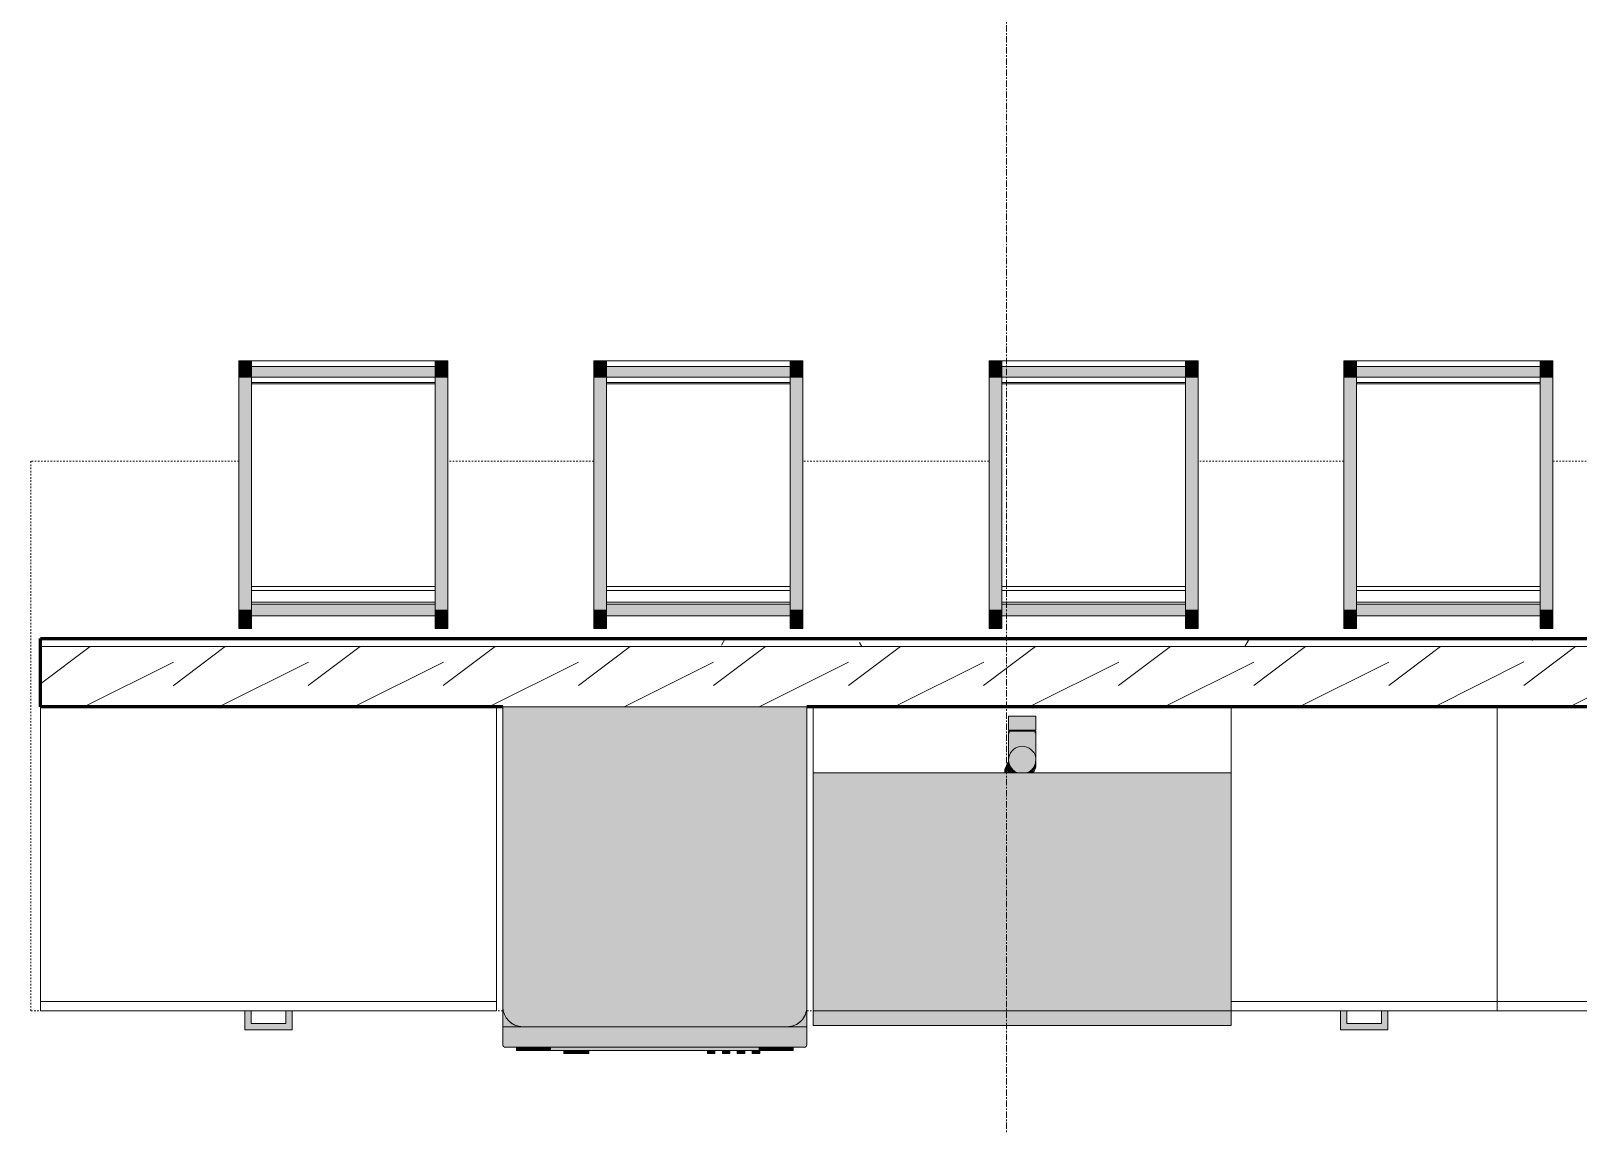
# Model space of a CAD drawing. Header units: inches. Extents: x -4169 to -1846, y 9706 to 12377.
# Drawn here: x -2250.3 to -2128.2, y 10653.8 to 10740.1 of the extents above; entities that cross this region are included whole.
import ezdxf

# ---------------------------------------------------------------- set-up
doc = ezdxf.new("R2010")
doc.units = ezdxf.units.IN
doc.header["$MEASUREMENT"] = 0
doc.linetypes.add('Dash', pattern=[0.25, 0.125, -0.125])
doc.linetypes.add('Grid Line 1_2_', pattern=[0.875, 0.5, -0.125, 0.125, -0.125])
for name, color, linetype, lineweight in [('0-1', 7, 'Continuous', 5), ('0-2', 50, 'Continuous', 18), ('A-GENM-1', 11, 'Continuous', 9), ('A-GENM-2', 250, 'Continuous', 9), ('A-WALL-4', 10, 'Continuous', 60), ('A-WALL-5', 50, 'Continuous', 18), ('A-WALL-PATT-1', 250, 'Continuous', 9), ('A-WALL-PATT-2', 253, 'Continuous', 9), ('I-FURN-1', 250, 'Continuous', 9), ('I-FURN-2', 9, 'Continuous', 9), ('P-SANR-FIXT-2', 250, 'Continuous', 9), ('P-SANR-FIXT-3', 55, 'Continuous', 9), ('Q-CASE-3', 250, 'Continuous', 9), ('Q-CASE-5', 254, 'Continuous', 9), ('Q-CASE-HDLN-1', 250, 'Dash', 9), ('Q-SPCQ-1', 250, 'Continuous', 9), ('Q-SPCQ-2', 55, 'Continuous', 9), ('S-GRID-1', 1, 'Grid Line 1_2_', 9)]:
    doc.layers.add(name, color=color, linetype=linetype, lineweight=lineweight)

# ---------------------------------------------------------------- blocks, each defined once
blk = doc.blocks.new('Dishwasher_15404 - 34_ counter-V38-ENLARGED RCP - 2ND FLOOR PLAN')
at = {"layer": 'Q-SPCQ-2'}
for points in [[(25.25, 22.43), (25.17, 22.9), (24.98, 23.29), (24.74, 23.58), (24.46, 23.79), (24.08, 23.95), (23.68, 24), (0, 24), (0, 0), (23.68, 0), (24.08, 0.05), (24.46, 0.21), (24.83, 0.52), (25.04, 0.79), (25.2, 1.17), (25.25, 1.57), (25.25, 19.08)], [(25, 23.26), (24.96, 23.33), (24.98, 23.29)], [(26.87, 23.8), (26.82, 23.94), (26.68, 24), (25.25, 24), (25.25, 0), (26.73, 0.01), (26.82, 0.06), (26.87, 0.2), (26.87, 16.6)], [(27.12, 22.68), (27.12, 22.91), (26.87, 22.91), (26.87, 21.39), (27.12, 21.39)], [(27.12, 21.01), (27.12, 21.39), (26.87, 21.39), (26.87, 20.19), (27.12, 20.19), (27.12, 20.76)], [(27.12, 16.22), (27.12, 20.19), (26.87, 20.19), (26.87, 3.81), (27.12, 3.81), (27.12, 15.12)], [(27.37, 20.19), (27.37, 20.28), (27.12, 20.28), (27.12, 19.69), (27.37, 19.69)], [(27.37, 18.51), (27.37, 19.1), (27.12, 19.1), (27.12, 18.51)], [(27.37, 17.33), (27.37, 17.92), (27.12, 17.92), (27.12, 17.33)], [(27.37, 16.74), (27.12, 16.74), (27.12, 16.15), (27.37, 16.15)], [(27.37, 6.76), (27.37, 6.79), (27.12, 6.79), (27.12, 5.81), (27.37, 5.81), (27.37, 6.68)], [(27.37, 5.81), (27.12, 5.81), (27.12, 4.82), (27.37, 4.82), (27.37, 5.55)], [(27.12, 3.81), (26.87, 3.81), (26.87, 2.61), (27.12, 2.61), (27.12, 3.52)], [(27.12, 2.61), (26.87, 2.61), (26.87, 1.09), (27.12, 1.09)]]:
    blk.add_hatch(color=256, dxfattribs=at).paths.add_polyline_path(points, flags=0)
h = blk.add_hatch(color=256, dxfattribs=at)
h.paths.add_polyline_path([(25.25, 1.57), (25.2, 1.17), (24.96, 0.67), (24.74, 0.42), (24.46, 0.21), (24.08, 0.05), (23.68, 0), (25.25, 0), (25.25, 1.36)], flags=0)
h.paths.add_polyline_path([(25.25, 23.58), (25.25, 24), (23.68, 24), (24.08, 23.95), (24.46, 23.79), (24.83, 23.48), (25.04, 23.21), (25.22, 22.75), (25.25, 22.69), (25.25, 23.57)], flags=0)
at = {"layer": 'Q-SPCQ-1'}
for p, q in [((0, 24), (23.68, 24)), ((0, 0), (0, 24)), ((23.68, 24), (25.25, 24)), ((25.25, 24), (26.68, 24)), ((25.25, 24), (25.25, 22.43)), ((26.87, 23.8), (26.87, 0.2)), ((25.25, 22.43), (25.25, 1.57)), ((26.87, 22.91), (27.12, 22.91)), ((27.12, 21.39), (27.12, 22.91)), ((27.12, 20.19), (27.12, 21.39)), ((27.12, 20.28), (27.37, 20.28)), ((27.12, 3.81), (27.12, 20.19)), ((27.12, 19.69), (27.37, 19.69)), ((27.37, 19.69), (27.37, 20.28)), ((27.12, 19.1), (27.37, 19.1)), ((27.12, 18.51), (27.37, 18.51)), ((27.37, 18.51), (27.37, 19.1)), ((27.12, 17.92), (27.37, 17.92)), ((27.12, 17.33), (27.37, 17.33)), ((27.37, 17.33), (27.37, 17.92)), ((27.12, 16.74), (27.37, 16.74)), ((27.12, 16.15), (27.37, 16.15)), ((27.37, 16.15), (27.37, 16.74)), ((27.12, 6.79), (27.37, 6.79)), ((27.37, 5.81), (27.37, 6.79)), ((27.37, 4.82), (27.37, 5.81)), ((27.37, 4.82), (27.12, 4.82)), ((27.12, 2.61), (27.12, 3.81)), ((27.12, 1.09), (27.12, 2.61)), ((25.25, 1.57), (25.25, 0)), ((23.68, 0), (0, 0)), ((26.87, 1.09), (27.12, 1.09)), ((25.25, 0), (23.68, 0)), ((26.68, 0), (25.25, 0))]:
    blk.add_line(p, q, dxfattribs=at)
for centre, radius, start, end in [((23.68, 22.43), 1.57, 360, 90), ((23.68, 22.43), 1.57, 46.4455, 46.9607), ((23.68, 22.43), 1.57, 32.077, 42.3359), ((26.68, 23.8), 0.197, 360, 90), ((23.68, 22.43), 1.57, 17.8182, 27.5266), ((23.68, 22.43), 1.57, 360, 13.6425), ((23.68, 1.57), 1.57, 270, 360), ((23.68, 1.57), 1.57, 346.3575, 360), ((23.68, 1.57), 1.57, 317.6641, 327.923), ((23.68, 1.57), 1.57, 332.4734, 342.1818), ((26.68, 0.2), 0.197, 270, 360), ((26.68, 0.2), 0.197, 285, 345)]:
    blk.add_arc(centre, radius, start, end, dxfattribs=at)
blk = doc.blocks.new('OD_CW_Countertop - OD_CW_Countertop-2488713-ENLARGED RCP - 2ND FLOOR PLAN')
at = {"layer": 'Q-CASE-HDLN-1'}
for p, q in [((0.74, 24), (0.74, -19.38)), ((17.16, 24), (0.74, 24)), ((45.16, 24), (33.66, 24)), ((76.38, 24), (61.66, 24)), ((104.38, 24), (92.88, 24)), ((138.27, 24), (120.88, 24)), ((138.27, -19.38), (138.27, 24)), ((0.74, -19.38), (17.61, -19.38)), ((18.11, -19.38), (20.86, -19.38)), ((21.36, -19.38), (37.99, -19.38)), ((61.99, -19.38), (62.49, -19.38)), ((95.49, -19.38), (104.11, -19.38)), ((104.61, -19.38), (107.36, -19.38)), ((107.86, -19.38), (125.11, -19.38)), ((125.61, -19.38), (128.36, -19.38)), ((128.86, -19.38), (138.27, -19.38))]:
    blk.add_line(p, q, dxfattribs=at)
blk = doc.blocks.new('Bar_Stool_6722_1_ - Bar_Stool_6722_1_-1229311-ENLARGED RCP - 2ND FLOOR PLAN')
at = {"layer": 'I-FURN-2'}
for points in [[(1, 20.14), (1, 21.13), (0, 21.13), (0, 20.14)], [(16.5, 21.13), (15.5, 21.13), (15.5, 20.14), (16.5, 20.14)], [(1, 20.14), (0, 20.14), (0, 19.69), (1, 19.69), (1, 19.89)], [(1, 19.69), (0, 19.69), (0, 1.3), (1, 1.3), (1, 17.83)], [(16.5, 19.69), (16.5, 20.14), (15.5, 20.14), (15.5, 19.69), (16, 19.69)], [(16.5, 19.69), (15.5, 19.69), (15.5, 1.3), (16.5, 1.3), (16.5, 17.83)], [(1, 1.3), (0, 1.3), (0, 0.75), (1, 0.75), (1, 0.94)], [(16.5, 0.75), (16.5, 1.3), (15.5, 1.3), (15.5, 0.75), (16.5, 0.75)], [(1, 0.46), (1, 0.75), (0, 0.75), (0, 0), (1, 0)], [(16.5, 0.46), (16.5, 0.75), (15.5, 0.75), (15.5, 0), (16.5, 0)]]:
    blk.add_hatch(color=256, dxfattribs=at).paths.add_polyline_path(points, flags=0)
h = blk.add_hatch(color=256, dxfattribs=at)
h.paths.add_polyline_path([(8.95, 20.14), (1, 20.14), (1, 19.22), (8.95, 19.22)], flags=0)
h.paths.add_polyline_path([(15.5, 20.14), (8.95, 20.14), (8.95, 19.22), (15.5, 19.22), (15.5, 19.69)], flags=0)
h = blk.add_hatch(color=256, dxfattribs=at)
h.paths.add_polyline_path([(8.95, 1.3), (1, 1.3), (1, 0.46), (8.95, 0.46), (8.95, 0.75)], flags=0)
h.paths.add_polyline_path([(15.5, 0.75), (15.5, 1.3), (8.95, 1.3), (8.95, 0.46), (15.5, 0.46)], flags=0)
at = {"layer": 'I-FURN-1'}
for p, q in [((1, 21.13), (0, 21.13)), ((0, 21.13), (0, 20.14)), ((1, 20.14), (1, 21.13)), ((16.5, 21.13), (15.5, 21.13)), ((15.5, 21.13), (15.5, 20.14)), ((16.5, 20.14), (16.5, 21.13)), ((0, 20.14), (0, 19.69)), ((0, 20.14), (1, 20.14)), ((0, 19.69), (0, 1.3)), ((0, 19.69), (1, 19.69)), ((15.5, 20.14), (1, 20.14)), ((1, 19.69), (1, 20.14)), ((1, 1.3), (1, 19.69)), ((15.5, 20.14), (15.5, 19.69)), ((15.5, 20.14), (16.5, 20.14)), ((15.5, 19.69), (15.5, 1.3)), ((15.5, 19.69), (16.5, 19.69)), ((16.5, 19.69), (16.5, 20.14)), ((16.5, 1.3), (16.5, 19.69)), ((1, 19.22), (15.5, 19.22)), ((1, 19.07), (15.5, 19.07)), ((1, 18.13), (15.5, 18.13)), ((1, 17.83), (15.5, 17.83)), ((0, 1.3), (1, 1.3)), ((0, 1.3), (0, 0.75)), ((1, 1.83), (15.5, 1.83)), ((1, 1.73), (15.5, 1.73)), ((15.5, 1.3), (1, 1.3)), ((1, 0.75), (1, 1.3)), ((15.5, 1.3), (16.5, 1.3)), ((15.5, 1.3), (15.5, 0.75)), ((16.5, 0.75), (16.5, 1.3)), ((0, 0.75), (0, 0)), ((0, 0.75), (1, 0.75)), ((1, 0), (1, 0.75)), ((1, 0.46), (15.5, 0.46)), ((15.5, 0.75), (15.5, 0)), ((15.5, 0.75), (16.5, 0.75)), ((16.5, 0), (15.5, 0)), ((16.5, 0), (16.5, 0.75)), ((1, 0), (0, 0)), ((1, 0), (15.5, 0))]:
    blk.add_line(p, q, dxfattribs=at)
blk = doc.blocks.new('Bar_Stool_6722_1_ - Bar_Stool_6722_1_-1372833-ENLARGED RCP - 2ND FLOOR PLAN')
at = {"layer": 'I-FURN-2'}
for points in [[(0, -0.46), (0, -0.75), (1, -0.75), (1, 0), (0, 0)], [(15.5, 0), (15.5, -0.75), (16.5, -0.75), (16.5, 0), (16, 0)], [(0, -1.3), (1, -1.3), (1, -0.75), (0, -0.75), (0, -0.94)], [(1, -0.75), (1, -1.3), (15.5, -1.3), (15.5, -0.46), (1, -0.46), (1, -0.75)], [(15.5, -1.3), (16.5, -1.3), (16.5, -0.75), (15.5, -0.75), (15.5, -0.94)], [(0, -1.83), (0, -19.69), (1, -19.69), (1, -1.3), (0, -1.3)], [(15.5, -17.83), (15.5, -19.69), (16.5, -19.69), (16.5, -1.3), (15.5, -1.3), (15.5, -1.83)], [(1, -20.14), (15.5, -20.13), (15.5, -19.22), (1, -19.22), (1, -19.69)], [(0, -19.89), (0, -20.14), (1, -20.14), (1, -19.69), (0, -19.69)], [(0, -21.13), (1, -21.13), (1, -20.14), (0, -20.14)], [(15.5, -19.92), (15.5, -20.14), (16.5, -20.14), (16.5, -19.69), (15.5, -19.7), (15.5, -19.89)], [(15.5, -21.13), (16.5, -21.13), (16.5, -20.14), (15.5, -20.14)]]:
    blk.add_hatch(color=256, dxfattribs=at).paths.add_polyline_path(points, flags=0)
at = {"layer": 'I-FURN-1'}
for p, q in [((0, 0), (0, -0.75)), ((0, 0), (1, 0)), ((1, -0.75), (1, 0)), ((0, -0.75), (0, -1.3)), ((1, -0.75), (0, -0.75)), ((15.5, 0), (1, 0)), ((15.5, -0.46), (1, -0.46)), ((1, -1.3), (1, -0.75)), ((15.5, 0), (15.5, -0.75)), ((15.5, 0), (16.5, 0)), ((15.5, -0.75), (15.5, -1.3)), ((16.5, -0.75), (15.5, -0.75)), ((16.5, -0.75), (16.5, 0)), ((16.5, -1.3), (16.5, -0.75)), ((0, -1.3), (0, -19.69)), ((1, -1.3), (0, -1.3)), ((1, -1.3), (15.5, -1.3)), ((1, -19.69), (1, -1.3)), ((15.5, -1.73), (1, -1.73)), ((15.5, -1.83), (1, -1.83)), ((15.5, -1.3), (15.5, -19.69)), ((16.5, -1.3), (15.5, -1.3)), ((16.5, -19.69), (16.5, -1.3)), ((15.5, -17.83), (1, -17.83)), ((15.5, -18.13), (1, -18.13)), ((15.5, -19.07), (1, -19.07)), ((15.5, -19.22), (1, -19.22)), ((1, -19.69), (0, -19.69)), ((0, -19.69), (0, -20.14)), ((0, -20.14), (0, -21.13)), ((1, -20.14), (0, -20.14)), ((1, -20.14), (1, -19.69)), ((1, -20.14), (15.5, -20.14)), ((1, -21.13), (1, -20.14)), ((15.5, -19.69), (15.5, -20.14)), ((16.5, -19.69), (15.5, -19.69)), ((15.5, -20.14), (15.5, -21.13)), ((16.5, -20.14), (15.5, -20.14)), ((16.5, -20.14), (16.5, -19.69)), ((16.5, -21.13), (16.5, -20.14)), ((0, -21.13), (1, -21.13)), ((15.5, -21.13), (16.5, -21.13))]:
    blk.add_line(p, q, dxfattribs=at)
blk = doc.blocks.new('Vanity Cabinet-Double Door - 33_-2318066-ENLARGED RCP - 2ND FLOOR PLAN')
at = {"layer": 'Q-CASE-3'}
for p, q in [((-15.76, 24), (-15.76, 0)), ((17.24, 24), (-15.76, 24)), ((17.24, 0), (17.24, 24)), ((-15.76, 0), (17.24, 0))]:
    blk.add_line(p, q, dxfattribs=at)
blk = doc.blocks.new('Base Cabinet 3 Drawer 230 - Base Cabinet 3 Drawer 230 21_-2578998-ENLARGED RCP - 2ND FLOOR PLAN')
at = {"layer": 'Q-CASE-5'}
blk.add_hatch(color=256, dxfattribs=at).paths.add_polyline_path([(2.61, 25), (2.61, 25.5), (-1.14, 25.5), (-1.14, 24), (-0.64, 24), (-0.64, 25), (2.11, 25), (2.11, 24), (2.61, 24)], flags=0)
at = {"layer": 'Q-CASE-3'}
for p, q in [((-1.14, 24), (-1.14, 25.5)), ((-1.14, 25.5), (2.61, 25.5)), ((2.11, 25), (-0.64, 25)), ((-0.64, 24), (-0.64, 25)), ((2.11, 24), (2.11, 25)), ((2.61, 25.5), (2.61, 24)), ((-9.76, 24), (11.24, 24)), ((-9.76, 23.25), (-9.76, 24)), ((11.24, 23.25), (-9.76, 23.25)), ((-9.76, 23.25), (-9.76, 0)), ((-1.14, 24), (-0.64, 24)), ((2.61, 24), (2.11, 24)), ((11.24, 24), (11.24, 23.25)), ((11.24, 0), (11.24, 23.25)), ((-9.76, 0), (11.24, 0))]:
    blk.add_line(p, q, dxfattribs=at)
blk = doc.blocks.new('Base Cabinet 3 Drawer 230 - Base Cabinet 3 Drawer 230 36_-2567960-ENLARGED RCP - 2ND FLOOR PLAN')
at = {"layer": 'Q-CASE-5'}
blk.add_hatch(color=256, dxfattribs=at).paths.add_polyline_path([(-1.14, 25.5), (-1.14, 24), (-0.64, 24), (-0.64, 25), (2.11, 25), (2.11, 24), (2.61, 24), (2.61, 25.5)], flags=0)
at = {"layer": 'Q-CASE-3'}
for p, q in [((-1.14, 24), (-1.14, 25.5)), ((-1.14, 25.5), (2.61, 25.5)), ((2.11, 25), (-0.64, 25)), ((-0.64, 24), (-0.64, 25)), ((2.11, 24), (2.11, 25)), ((2.61, 25.5), (2.61, 24)), ((-17.26, 24), (18.74, 24)), ((-17.26, 23.25), (-17.26, 24)), ((18.74, 23.25), (-17.26, 23.25)), ((-17.26, 23.25), (-17.26, 0)), ((-1.14, 24), (-0.64, 24)), ((2.61, 24), (2.11, 24)), ((18.74, 24), (18.74, 23.25)), ((18.74, 0), (18.74, 23.25)), ((-17.26, 0), (18.74, 0))]:
    blk.add_line(p, q, dxfattribs=at)
blk = doc.blocks.new('kitchen_faucet_14143 - kitchen_faucet_14143-V54-ENLARGED RCP - 2ND FLOOR PLAN')
at = {"layer": 'A-GENM-1'}
for points in [[(-1.01, 1.21), (-0.98, 1.21), (-0.53, 1.21), (-0.67, 1.33), (-1.01, 1.33), (-1.01, 1.22)], [(-1.01, 1.14), (-1, 0.96), (-0.9, 1.02), (-0.25, 1.05), (-0.24, 1.08), (-0.39, 1.21), (-1.01, 1.18), (-1.01, 1.14)], [(-1.01, 0.15), (-0.98, -0.43), (-0.94, -0.54), (-0.76, -0.77), (-0.47, -0.97), (-0.21, -1.06), (0, -1.08), (0.32, -1.03), (0.6, -0.89), (0.83, -0.68), (0.95, -0.5), (1.05, -0.24), (1.08, 0.02), (1.05, 0.28), (0.87, 0.63), (0.7, 0.82), (0.47, 0.97), (0.25, 1.05), (-0.03, 1.08), (-0.31, 1.03), (-0.63, 0.87), (-0.79, 0.74), (-0.98, 0.44), (-1.01, 0.3), (-1.01, 0.16)], [(-1.01, 0.68), (-0.98, 0.65), (-0.82, 0.82), (-0.7, 0.91), (-0.57, 1.03), (-0.72, 1), (-1.01, 0.76), (-1.01, 0.68)], [(-1.01, 0.79), (-1, 0.77), (-0.88, 0.9), (-1, 0.81)], [(-1.01, 0.59), (-0.98, 0.59), (-0.95, 0.62), (-0.92, 0.66), (-0.77, 0.82), (-0.88, 0.74), (-1.01, 0.6)], [(-0.97, 0.99), (-0.86, 0.92), (-0.77, 1.01), (-0.8, 1.02), (-0.94, 1.02)], [(-0.96, 0.59), (-0.94, 0.62), (-0.9, 0.66), (-0.96, 0.59)], [(-0.92, 0.7), (-0.72, 0.9), (-0.84, 0.79), (-0.92, 0.7)], [(-0.87, 0.7), (-0.67, 0.9), (-0.8, 0.78), (-0.87, 0.7)], [(-0.84, 0.71), (-0.65, 0.9), (-0.77, 0.79), (-0.83, 0.72)], [(-0.8, 0.73), (-0.68, 0.86), (-0.73, 0.81), (-0.79, 0.74)], [(0, -1.08), (2.26, -1.08), (2.26, 1.08), (0.16, 1.06), (0.28, 1.05), (0.54, 0.94), (0.79, 0.74), (0.94, 0.54), (1.05, 0.28), (1.08, 0), (1.05, -0.28), (0.94, -0.54), (0.77, -0.77), (0.47, -0.97), (0.28, -1.05), (0.16, -1.06)], [(2.26, 0.09), (2.26, -1.02), (2.34, -1.02), (2.34, 1.02), (2.26, 1), (2.26, 0.26)], [(2.34, -1.05), (2.34, -1.08), (3.44, -1.08), (3.44, 1.08), (2.34, 1.08), (2.34, -0.94)], [(-1.01, -0.6), (-0.96, -0.67), (-0.47, -1.03), (-0.49, -1.01), (-1.01, -0.59)], [(-1.01, -0.64), (-1, -0.77), (-0.67, -1.03), (-0.54, -1.01), (-1.01, -0.64)], [(-1.01, -0.8), (-0.99, -0.85), (-0.95, -0.83), (-1.01, -0.8)], [(-0.95, -0.59), (-0.89, -0.67), (-0.93, -0.6), (-0.94, -0.59)], [(-0.93, -0.59), (-0.88, -0.66), (-0.89, -0.63), (-0.93, -0.59), (-0.93, -0.59)], [(-0.9, -0.6), (-0.87, -0.65), (-0.89, -0.6)]]:
    blk.add_hatch(color=256, dxfattribs=at).paths.add_polyline_path(points, flags=0)
h = blk.add_hatch(color=256, dxfattribs=at)
h.paths.add_polyline_path([(-1.01, 0.59), (-0.98, 0.44), (-0.94, 0.59), (-0.99, 0.59)], flags=0)
h.paths.add_polyline_path([(-1.01, -0.51), (-1.01, -0.59), (-0.92, -0.57), (-0.95, -0.5), (-1.01, -0.43), (-1.01, -0.5)], flags=0)
h = blk.add_hatch(color=256, dxfattribs=at)
h.paths.add_polyline_path([(-0.95, 0.59), (-0.93, 0.62), (-0.88, 0.66), (-0.94, 0.59)], flags=0)
h.paths.add_polyline_path([(-0.61, 0.9), (-0.42, 1.02), (-0.46, 1.01), (-0.59, 0.91)], flags=0)
h = blk.add_hatch(color=256, dxfattribs=at)
h.paths.add_polyline_path([(-0.93, 0.59), (-0.9, 0.6), (-0.85, 0.66), (-0.93, 0.59)], flags=0)
h.paths.add_polyline_path([(-0.46, 0.97), (-0.37, 1.03), (-0.43, 1), (-0.46, 0.97)], flags=0)
h = blk.add_hatch(color=256, dxfattribs=at)
h.paths.add_polyline_path([(-0.96, -0.59), (-0.92, -0.66), (-0.94, -0.61), (-0.95, -0.59)], flags=0)
h.paths.add_polyline_path([(-0.56, -0.93), (-0.51, -0.99), (-0.55, -0.94)], flags=0)
at = {"layer": 'A-GENM-2'}
for p, q in [((-1.02, 1.35), (-0.99, 1.33)), ((-1.01, 0.59), (-0.9, 0.59)), ((-0.41, 0.99), (-0.37, 1.01)), ((-0.06, 1.08), (-0.01, 1.08)), ((-0.04, 1.08), (0, 1.08)), ((0, 1.08), (2.26, 1.08)), ((2.1, 1.02), (2.34, 1.02)), ((2.26, -1.08), (2.26, 1.08)), ((2.34, 1.08), (3.44, 1.08)), ((2.34, 1.08), (2.34, -1.08)), ((3.44, -1.08), (3.44, 1.08)), ((-0.9, -0.59), (-1.01, -0.59)), ((-0.36, -1.01), (-0.4, -1)), ((2.26, -1.08), (0, -1.08)), ((2.34, -1.02), (2.1, -1.02)), ((3.44, -1.08), (2.34, -1.08))]:
    blk.add_line(p, q, dxfattribs=at)
at = {"layer": 'A-GENM-2', "flags": 128}
for points in [[(-1.01, 1.38), (-0.97, 1.38), (-0.94, 1.38), (-0.93, 1.38)], [(-1.01, 1.2), (-0.97, 1.22), (-0.93, 1.23), (-0.89, 1.24), (-0.86, 1.25), (-0.82, 1.25), (-0.78, 1.26), (-0.74, 1.26), (-0.7, 1.26), (-0.69, 1.26)], [(-0.93, 1.38), (-0.89, 1.38), (-0.86, 1.38), (-0.82, 1.37), (-0.79, 1.37), (-0.75, 1.36), (-0.72, 1.35), (-0.68, 1.34), (-0.65, 1.32), (-0.62, 1.31), (-0.58, 1.29), (-0.55, 1.27), (-0.52, 1.25), (-0.49, 1.23), (-0.46, 1.21)], [(-0.69, 1.26), (-0.65, 1.26), (-0.61, 1.26), (-0.57, 1.25), (-0.53, 1.25), (-0.49, 1.24), (-0.45, 1.23), (-0.42, 1.22), (-0.38, 1.21), (-0.34, 1.19), (-0.3, 1.17), (-0.27, 1.16), (-0.23, 1.14), (-0.2, 1.12), (-0.17, 1.09), (-0.13, 1.07)], [(-0.69, 1.06), (-0.72, 1.06), (-0.75, 1.06), (-0.78, 1.06), (-0.81, 1.05), (-0.84, 1.05), (-0.87, 1.04), (-0.9, 1.03), (-0.93, 1.02), (-0.96, 1.01), (-0.99, 1), (-1.02, 0.98)], [(-1, 0.64), (-0.98, 0.68), (-0.95, 0.71), (-0.93, 0.74), (-0.9, 0.77), (-0.87, 0.8), (-0.84, 0.83), (-0.81, 0.86), (-0.78, 0.88), (-0.75, 0.91), (-0.72, 0.93), (-0.68, 0.95), (-0.65, 0.97), (-0.61, 0.99), (-0.57, 1.01), (-0.54, 1.02), (-0.5, 1.04), (-0.46, 1.05), (-0.42, 1.06), (-0.39, 1.07), (-0.35, 1.07), (-0.31, 1.08), (-0.27, 1.08), (-0.23, 1.08), (-0.22, 1.08)], [(-0.98, 0.86), (-0.95, 0.88), (-0.92, 0.91), (-0.88, 0.93), (-0.85, 0.95), (-0.82, 0.97), (-0.78, 0.99), (-0.74, 1.01), (-0.71, 1.02), (-0.67, 1.04), (-0.63, 1.05), (-0.59, 1.06), (-0.55, 1.07), (-0.51, 1.07), (-0.48, 1.08), (-0.44, 1.08), (-0.4, 1.08), (-0.39, 1.08)], [(-0.97, 0.61), (-0.95, 0.64), (-0.93, 0.68), (-0.9, 0.71), (-0.88, 0.74), (-0.85, 0.77), (-0.82, 0.8), (-0.79, 0.83), (-0.76, 0.86), (-0.73, 0.88), (-0.7, 0.91), (-0.66, 0.93), (-0.63, 0.95), (-0.59, 0.97), (-0.56, 0.99), (-0.52, 1.01), (-0.49, 1.02), (-0.45, 1.04), (-0.41, 1.05), (-0.37, 1.06), (-0.33, 1.07), (-0.29, 1.07), (-0.26, 1.08), (-0.22, 1.08), (-0.18, 1.08), (-0.17, 1.08)], [(-0.97, 1), (-0.95, 0.97), (-0.94, 0.95), (-0.92, 0.92), (-0.91, 0.89)], [(-0.96, 0.61), (-0.94, 0.64), (-0.91, 0.68), (-0.89, 0.71), (-0.86, 0.74), (-0.83, 0.77), (-0.8, 0.8), (-0.77, 0.83), (-0.74, 0.86), (-0.71, 0.88), (-0.68, 0.91), (-0.64, 0.93), (-0.61, 0.95), (-0.57, 0.97), (-0.54, 0.99), (-0.5, 1.01), (-0.46, 1.02), (-0.42, 1.04), (-0.39, 1.05), (-0.35, 1.06), (-0.31, 1.07), (-0.27, 1.07), (-0.23, 1.08), (-0.19, 1.08), (-0.15, 1.08), (-0.14, 1.08)], [(-0.94, 0.61), (-0.92, 0.64), (-0.89, 0.68), (-0.87, 0.71), (-0.84, 0.74), (-0.81, 0.77), (-0.78, 0.8), (-0.75, 0.83), (-0.72, 0.86), (-0.69, 0.89), (-0.65, 0.91), (-0.62, 0.93), (-0.58, 0.95), (-0.54, 0.97), (-0.51, 0.99), (-0.47, 1.01), (-0.43, 1.02), (-0.39, 1.04), (-0.35, 1.05), (-0.31, 1.06), (-0.27, 1.07), (-0.23, 1.07), (-0.19, 1.08), (-0.15, 1.08), (-0.11, 1.08), (-0.1, 1.08)], [(-0.91, 0.61), (-0.88, 0.64), (-0.86, 0.68), (-0.83, 0.71), (-0.8, 0.74), (-0.77, 0.77), (-0.74, 0.8), (-0.71, 0.83), (-0.68, 0.86), (-0.65, 0.89), (-0.61, 0.91), (-0.58, 0.93), (-0.54, 0.95), (-0.51, 0.97), (-0.47, 0.99), (-0.43, 1.01), (-0.39, 1.02), (-0.35, 1.04), (-0.31, 1.05), (-0.27, 1.06), (-0.23, 1.07), (-0.19, 1.07), (-0.15, 1.08), (-0.11, 1.08), (-0.07, 1.08), (-0.06, 1.08)], [(-0.91, 0.68), (-0.89, 0.71), (-0.86, 0.74), (-0.83, 0.77), (-0.8, 0.8), (-0.78, 0.83), (-0.74, 0.86), (-0.71, 0.88), (-0.68, 0.91), (-0.65, 0.93), (-0.61, 0.95), (-0.58, 0.97), (-0.54, 0.99), (-0.51, 1.01), (-0.47, 1.02)], [(-0.89, 0.61), (-0.87, 0.64), (-0.84, 0.68), (-0.82, 0.71), (-0.79, 0.74), (-0.76, 0.77), (-0.73, 0.8), (-0.7, 0.83), (-0.67, 0.86), (-0.63, 0.89), (-0.6, 0.91), (-0.56, 0.93), (-0.53, 0.95), (-0.49, 0.97), (-0.45, 0.99), (-0.42, 1.01), (-0.38, 1.02), (-0.34, 1.04), (-0.3, 1.05), (-0.26, 1.06), (-0.22, 1.07), (-0.18, 1.07), (-0.14, 1.08), (-0.09, 1.08), (-0.05, 1.08), (-0.04, 1.08)], [(-0.89, 0.61), (-0.87, 0.65), (-0.84, 0.68), (-0.81, 0.71), (-0.78, 0.75), (-0.75, 0.78), (-0.72, 0.81), (-0.69, 0.83), (-0.66, 0.86), (-0.62, 0.89), (-0.59, 0.91), (-0.55, 0.93), (-0.51, 0.95), (-0.47, 0.97), (-0.43, 0.99), (-0.39, 1.01), (-0.35, 1.02), (-0.31, 1.04), (-0.27, 1.05), (-0.23, 1.06), (-0.18, 1.07), (-0.14, 1.07), (-0.1, 1.08), (-0.05, 1.08), (-0.01, 1.08)], [(-0.89, 0.61), (-0.87, 0.65), (-0.84, 0.68), (-0.81, 0.71), (-0.78, 0.75), (-0.75, 0.78), (-0.72, 0.81), (-0.69, 0.83), (-0.66, 0.86), (-0.62, 0.89), (-0.59, 0.91), (-0.55, 0.93), (-0.51, 0.95), (-0.47, 0.97), (-0.43, 0.99), (-0.39, 1.01), (-0.35, 1.02), (-0.31, 1.04), (-0.27, 1.05), (-0.23, 1.06), (-0.18, 1.07), (-0.14, 1.07), (-0.1, 1.08), (-0.05, 1.08), (-0.01, 1.08)], [(-0.89, 0.61), (-0.87, 0.65), (-0.84, 0.68), (-0.81, 0.71), (-0.78, 0.75), (-0.75, 0.78), (-0.72, 0.81), (-0.69, 0.83), (-0.66, 0.86), (-0.62, 0.89), (-0.59, 0.91), (-0.55, 0.93), (-0.51, 0.95), (-0.47, 0.97), (-0.43, 0.99), (-0.39, 1.01), (-0.35, 1.02), (-0.31, 1.04), (-0.27, 1.05), (-0.23, 1.06), (-0.18, 1.07), (-0.14, 1.07), (-0.1, 1.08), (-0.05, 1.08), (-0.01, 1.08)], [(-0.89, 0.61), (-0.87, 0.65), (-0.84, 0.68), (-0.81, 0.71), (-0.78, 0.75), (-0.75, 0.78), (-0.72, 0.81), (-0.69, 0.83), (-0.66, 0.86), (-0.62, 0.89), (-0.59, 0.91), (-0.55, 0.93), (-0.51, 0.95), (-0.47, 0.97), (-0.43, 0.99), (-0.39, 1.01), (-0.35, 1.02), (-0.31, 1.04), (-0.27, 1.05), (-0.23, 1.06), (-0.18, 1.07), (-0.14, 1.07), (-0.1, 1.08), (-0.05, 1.08), (-0.01, 1.08)], [(-0.89, 0.61), (-0.87, 0.65), (-0.84, 0.68), (-0.81, 0.71), (-0.78, 0.75), (-0.75, 0.78), (-0.72, 0.81), (-0.69, 0.83), (-0.66, 0.86), (-0.62, 0.89), (-0.59, 0.91), (-0.55, 0.93), (-0.51, 0.95), (-0.47, 0.97), (-0.43, 0.99), (-0.39, 1.01), (-0.35, 1.02), (-0.31, 1.04), (-0.27, 1.05), (-0.23, 1.06), (-0.18, 1.07), (-0.14, 1.07), (-0.1, 1.08), (-0.05, 1.08), (-0.01, 1.08)], [(-0.89, 0.61), (-0.87, 0.65), (-0.84, 0.68), (-0.81, 0.71), (-0.78, 0.75), (-0.75, 0.78), (-0.72, 0.81), (-0.69, 0.83), (-0.66, 0.86), (-0.62, 0.89), (-0.59, 0.91), (-0.55, 0.93), (-0.51, 0.95), (-0.47, 0.97), (-0.43, 0.99), (-0.39, 1.01), (-0.35, 1.02), (-0.31, 1.04), (-0.27, 1.05), (-0.23, 1.06), (-0.18, 1.07), (-0.14, 1.07), (-0.1, 1.08), (-0.05, 1.08), (-0.01, 1.08)], [(-0.47, 1.03), (-0.5, 1.04), (-0.53, 1.05), (-0.56, 1.05), (-0.59, 1.06), (-0.62, 1.06), (-0.65, 1.06), (-0.68, 1.06), (-0.69, 1.06)], [(-0.43, 1.04), (-0.39, 1.05), (-0.36, 1.06), (-0.32, 1.07), (-0.28, 1.07), (-0.24, 1.08), (-0.2, 1.08), (-0.16, 1.08), (-0.15, 1.08)], [(-0.39, 1.08), (-0.35, 1.08), (-0.31, 1.08), (-0.27, 1.07), (-0.23, 1.07), (-0.19, 1.06)], [(-0.25, 1.05), (-0.22, 1.06), (-0.18, 1.07), (-0.13, 1.07), (-0.09, 1.08), (-0.05, 1.08), (-0.01, 1.08)], [(-0.22, 1.08), (-0.18, 1.08), (-0.14, 1.08), (-0.1, 1.07)], [(-0.17, 1.08), (-0.13, 1.08), (-0.09, 1.08), (-0.05, 1.08)], [(-0.15, 1.08), (-0.11, 1.08), (-0.07, 1.08), (-0.07, 1.08)], [(-0.14, 1.08), (-0.1, 1.08), (-0.06, 1.08), (-0.06, 1.08)], [(-0.1, 1.08), (-0.06, 1.08), (-0.02, 1.08)], [(-0.22, -1.08), (-0.26, -1.08), (-0.3, -1.08), (-0.34, -1.07), (-0.37, -1.07), (-0.41, -1.06), (-0.45, -1.05), (-0.49, -1.04), (-0.53, -1.03), (-0.56, -1.01), (-0.6, -1), (-0.64, -0.98), (-0.67, -0.96), (-0.71, -0.94), (-0.74, -0.91), (-0.77, -0.89), (-0.8, -0.86), (-0.84, -0.84), (-0.86, -0.81), (-0.89, -0.78), (-0.92, -0.75), (-0.95, -0.72), (-0.97, -0.69), (-1, -0.65)], [(-0.39, -1.08), (-0.43, -1.08), (-0.47, -1.08), (-0.5, -1.07), (-0.54, -1.07), (-0.58, -1.06), (-0.62, -1.05), (-0.66, -1.04), (-0.7, -1.03), (-0.73, -1.01), (-0.77, -1), (-0.81, -0.98), (-0.84, -0.96), (-0.88, -0.94), (-0.91, -0.91), (-0.94, -0.89), (-0.97, -0.86), (-1, -0.84)], [(-0.92, -0.87), (-0.96, -0.86), (-1, -0.85)], [(-0.17, -1.08), (-0.21, -1.08), (-0.24, -1.08), (-0.28, -1.07), (-0.32, -1.07), (-0.36, -1.06), (-0.4, -1.05), (-0.44, -1.04), (-0.48, -1.03), (-0.51, -1.01), (-0.55, -1), (-0.59, -0.98), (-0.62, -0.96), (-0.65, -0.94), (-0.69, -0.91), (-0.72, -0.89), (-0.75, -0.86), (-0.78, -0.84), (-0.81, -0.81), (-0.84, -0.78), (-0.87, -0.75), (-0.9, -0.72), (-0.92, -0.69), (-0.94, -0.65), (-0.97, -0.62)], [(-0.14, -1.08), (-0.18, -1.08), (-0.22, -1.08), (-0.26, -1.07), (-0.3, -1.07), (-0.34, -1.06), (-0.38, -1.05), (-0.41, -1.04), (-0.45, -1.03), (-0.49, -1.01), (-0.53, -1), (-0.56, -0.98), (-0.6, -0.96), (-0.63, -0.94), (-0.67, -0.91), (-0.7, -0.89), (-0.73, -0.87), (-0.76, -0.84), (-0.79, -0.81), (-0.82, -0.78), (-0.85, -0.75), (-0.88, -0.72), (-0.9, -0.69), (-0.93, -0.65), (-0.95, -0.62)], [(-0.1, -1.08), (-0.14, -1.08), (-0.18, -1.08), (-0.22, -1.07), (-0.26, -1.07), (-0.3, -1.06), (-0.34, -1.05), (-0.38, -1.04), (-0.42, -1.03), (-0.46, -1.01), (-0.5, -1), (-0.53, -0.98), (-0.57, -0.96), (-0.61, -0.94), (-0.64, -0.92), (-0.68, -0.89), (-0.71, -0.87), (-0.74, -0.84), (-0.77, -0.81), (-0.8, -0.78), (-0.83, -0.75), (-0.86, -0.72), (-0.89, -0.69), (-0.91, -0.65), (-0.94, -0.62)], [(-0.47, -1.02), (-0.5, -1.01), (-0.53, -1), (-0.57, -0.98), (-0.6, -0.96), (-0.64, -0.94), (-0.67, -0.91), (-0.7, -0.89), (-0.74, -0.86), (-0.77, -0.84), (-0.8, -0.81), (-0.83, -0.78), (-0.85, -0.75), (-0.88, -0.72), (-0.9, -0.69), (-0.93, -0.65)], [(-0.79, -0.74), (-0.8, -0.73), (-0.83, -0.7), (-0.85, -0.67), (-0.88, -0.63), (-0.9, -0.59)], [(-0.79, -0.74), (-0.8, -0.73), (-0.83, -0.7), (-0.85, -0.67), (-0.88, -0.63), (-0.9, -0.59)], [(-0.79, -0.74), (-0.8, -0.73), (-0.83, -0.7), (-0.85, -0.67), (-0.88, -0.63), (-0.9, -0.59)], [(-0.79, -0.74), (-0.8, -0.73), (-0.83, -0.7), (-0.85, -0.67), (-0.88, -0.63), (-0.9, -0.59)], [(-0.79, -0.74), (-0.8, -0.73), (-0.83, -0.7), (-0.85, -0.67), (-0.88, -0.63), (-0.9, -0.59)], [(-0.79, -0.74), (-0.8, -0.73), (-0.83, -0.7), (-0.85, -0.67), (-0.88, -0.63), (-0.9, -0.59)], [(-0.06, -1.08), (-0.1, -1.08), (-0.14, -1.08), (-0.18, -1.07), (-0.22, -1.07), (-0.26, -1.06), (-0.3, -1.05), (-0.34, -1.04), (-0.38, -1.03), (-0.42, -1.01), (-0.46, -1), (-0.5, -0.98), (-0.53, -0.96), (-0.57, -0.94), (-0.6, -0.92), (-0.64, -0.89), (-0.67, -0.87), (-0.7, -0.84), (-0.74, -0.81), (-0.77, -0.78), (-0.8, -0.75), (-0.82, -0.72), (-0.85, -0.69), (-0.88, -0.65), (-0.9, -0.62)], [(-0.04, -1.08), (-0.08, -1.08), (-0.12, -1.08), (-0.17, -1.07), (-0.21, -1.07), (-0.25, -1.06), (-0.29, -1.05), (-0.33, -1.04), (-0.37, -1.03), (-0.41, -1.01), (-0.44, -1), (-0.48, -0.98), (-0.52, -0.96), (-0.55, -0.94), (-0.59, -0.92), (-0.62, -0.89), (-0.66, -0.87), (-0.69, -0.84), (-0.72, -0.81), (-0.75, -0.78), (-0.78, -0.75), (-0.81, -0.72), (-0.84, -0.69), (-0.86, -0.65), (-0.89, -0.62)], [(0.01, -1.08), (-0.03, -1.08), (-0.07, -1.08), (-0.12, -1.08), (-0.16, -1.07), (-0.2, -1.06), (-0.25, -1.05), (-0.29, -1.04), (-0.33, -1.03), (-0.37, -1.02), (-0.41, -1), (-0.45, -0.98), (-0.49, -0.97), (-0.53, -0.95), (-0.57, -0.92), (-0.6, -0.9), (-0.64, -0.88), (-0.67, -0.85), (-0.71, -0.82), (-0.74, -0.79)], [(0.01, -1.08), (-0.03, -1.08), (-0.07, -1.08), (-0.12, -1.08), (-0.16, -1.07), (-0.2, -1.06), (-0.25, -1.05), (-0.29, -1.04), (-0.33, -1.03), (-0.37, -1.02), (-0.41, -1), (-0.45, -0.98), (-0.49, -0.97), (-0.53, -0.95), (-0.57, -0.92), (-0.6, -0.9), (-0.64, -0.88), (-0.67, -0.85), (-0.71, -0.82), (-0.74, -0.79)], [(0.01, -1.08), (-0.03, -1.08), (-0.07, -1.08), (-0.12, -1.08), (-0.16, -1.07), (-0.2, -1.06), (-0.25, -1.05), (-0.29, -1.04), (-0.33, -1.03), (-0.37, -1.02), (-0.41, -1), (-0.45, -0.98), (-0.49, -0.97), (-0.53, -0.95), (-0.57, -0.92), (-0.6, -0.9), (-0.64, -0.88), (-0.67, -0.85), (-0.71, -0.82), (-0.74, -0.79)], [(0.01, -1.08), (-0.03, -1.08), (-0.07, -1.08), (-0.12, -1.08), (-0.16, -1.07), (-0.2, -1.06), (-0.25, -1.05), (-0.29, -1.04), (-0.33, -1.03), (-0.37, -1.02), (-0.41, -1), (-0.45, -0.98), (-0.49, -0.97), (-0.53, -0.95), (-0.57, -0.92), (-0.6, -0.9), (-0.64, -0.88), (-0.67, -0.85), (-0.71, -0.82), (-0.74, -0.79)], [(0.01, -1.08), (-0.03, -1.08), (-0.07, -1.08), (-0.12, -1.08), (-0.16, -1.07), (-0.2, -1.06), (-0.25, -1.05), (-0.29, -1.04), (-0.33, -1.03), (-0.37, -1.02), (-0.41, -1), (-0.45, -0.98), (-0.49, -0.97), (-0.53, -0.95), (-0.57, -0.92), (-0.6, -0.9), (-0.64, -0.88), (-0.67, -0.85), (-0.71, -0.82), (-0.74, -0.79)], [(0.01, -1.08), (-0.03, -1.08), (-0.07, -1.08), (-0.12, -1.08), (-0.16, -1.07), (-0.2, -1.06), (-0.25, -1.05), (-0.29, -1.04), (-0.33, -1.03), (-0.37, -1.02), (-0.41, -1), (-0.45, -0.98), (-0.49, -0.97), (-0.53, -0.95), (-0.57, -0.92), (-0.6, -0.9), (-0.64, -0.88), (-0.67, -0.85), (-0.71, -0.82), (-0.74, -0.79)], [(-0.15, -1.08), (-0.19, -1.08), (-0.23, -1.08), (-0.27, -1.07), (-0.31, -1.07), (-0.35, -1.06), (-0.38, -1.05), (-0.42, -1.04), (-0.45, -1.03)], [(-0.18, -1.06), (-0.22, -1.07), (-0.26, -1.07), (-0.3, -1.08), (-0.34, -1.08), (-0.38, -1.08), (-0.39, -1.08)], [(0, -1.08), (-0.04, -1.08), (-0.08, -1.08), (-0.12, -1.07), (-0.16, -1.07), (-0.21, -1.06), (-0.25, -1.05)], [(-0.09, -1.07), (-0.13, -1.08), (-0.17, -1.08), (-0.21, -1.08), (-0.22, -1.08)], [(-0.08, -1.08), (-0.12, -1.08), (-0.15, -1.08), (-0.17, -1.08)], [(-0.06, -1.08), (-0.1, -1.08), (-0.14, -1.08), (-0.15, -1.08)], [(-0.05, -1.08), (-0.09, -1.08), (-0.13, -1.08), (-0.14, -1.08)], [(-0.04, -1.08), (-0.09, -1.08), (-0.1, -1.08)], [(0, -1.08), (-0.04, -1.08), (-0.06, -1.08)], [(0, -1.08), (-0.03, -1.08), (-0.04, -1.08)]]:
    blk.add_lwpolyline(points, dxfattribs=at)
at = {"layer": 'A-GENM-2'}
for start, end in [(0, 159.9003), (200.0997, 0)]:
    blk.add_arc((0, 0), 1.08, start, end, dxfattribs=at)
blk = doc.blocks.new('Stainless Steel Farmhous Kitchen Sink - Stainless Steel Farmhous Kitchen Sink-2552578-ENLARGED RCP - 2ND FLOOR PLAN')
at = {"layer": 'P-SANR-FIXT-3'}
blk.add_hatch(color=256, dxfattribs=at).paths.add_polyline_path([(-15.61, 2.25), (0, 2.25), (0, 22.2), (-33, 22.2), (-33, 2.25), (-15.75, 2.25)], flags=0)
at = {"layer": 'P-SANR-FIXT-2'}
for p, q in [((-33, 22.2), (0, 22.2)), ((-33, 2.25), (-33, 22.2)), ((0, 22.2), (0, 2.25)), ((0, 2.25), (-33, 2.25))]:
    blk.add_line(p, q, dxfattribs=at)
blk = doc.blocks.new('CTR - 1st Phase - Unit Layouts_rvt-1-ENLARGED RCP - 2ND FLOOR PLAN')
at = {"layer": 'A-WALL-PATT-1'}
h = blk.add_hatch(dxfattribs=at)
h.set_pattern_fill('FP_1', color=256, style=0, pattern_type=2)
h.set_pattern_definition([(0, (0, 0), (20.48, 5.12), [0.845, -14.515, 0.845, -14.515, -81.92]), (0, (0, 0), (20.48, 5.12), [-30.72, 0.845, -29.875, 0.845, -14.515, -35.84]), (0, (0, 0), (20.48, 5.12), [-76.8, 0.845, -9.395, 0.845, -24.755]), (120, (7.68, 2.56), (-14.67405, 15.1762003), [0.845, -14.515, 0.845, -14.515, -81.92]), (120, (7.68, 2.56), (-14.67405, 15.1762003), [-30.72, 0.845, -29.875, 0.845, -14.515, -35.84]), (120, (7.68, 2.56), (-14.67405, 15.1762003), [-76.8, 0.845, -9.395, 0.845, -24.755]), (240, (10.24, 12.8), (-5.80595, -20.2962003), [0.845, -14.515, 0.845, -14.515, -81.92]), (240, (10.24, 12.8), (-5.80595, -20.2962003), [-30.72, 0.845, -29.875, 0.845, -14.515, -35.84]), (240, (10.24, 12.8), (-5.80595, -20.2962003), [-76.8, 0.845, -9.395, 0.845, -24.755])])
h.paths.add_polyline_path([(-2249.58, 10691.5), (-2113.58, 10691.5), (-2113.58, 10692.13), (-2249.58, 10692.13)], flags=0)
at = {"layer": 'A-WALL-PATT-2'}
h = blk.add_hatch(dxfattribs=at)
h.set_pattern_fill('FP_3', color=256, style=0, pattern_type=2)
h.set_pattern_definition([(216.87, (4.265, 10.662), (31.9871619, 21.32545714), [5.331, -47.981]), (206.565, (10.662, 7.464), (-10.662476, -10.6620098), [11.921, -11.921]), (198.435, (10.662, 2.132), (-21.3244936, -10.6625869), [6.744, -26.974])])
h.paths.add_polyline_path([(-2134.06, 10686.75), (-2113.58, 10686.75), (-2113.58, 10691.5), (-2249.58, 10691.5), (-2249.58, 10686.75), (-2147.31, 10686.75)], flags=0)
at = {"layer": 'A-WALL-4'}
for p, q in [((-2249.58, 10686.75), (-2249.58, 10692.13)), ((-2249.58, 10692.13), (-2113.58, 10692.13)), ((-2213.08, 10686.75), (-2249.58, 10686.75)), ((-2113.58, 10686.75), (-2189.08, 10686.75))]:
    blk.add_line(p, q, dxfattribs=at)
at = {"layer": 'A-WALL-5'}
blk.add_line((-2249.58, 10691.5), (-2113.58, 10691.5), dxfattribs=at)
at = {"layer": '0-2'}
for name, p in [('Bar_Stool_6722_1_ - Bar_Stool_6722_1_-1372833-ENLARGED RCP - 2ND FLOOR PLAN', (-2233.91, 10714.07)), ('Bar_Stool_6722_1_ - Bar_Stool_6722_1_-1372833-ENLARGED RCP - 2ND FLOOR PLAN', (-2205.91, 10714.07)), ('Bar_Stool_6722_1_ - Bar_Stool_6722_1_-1372833-ENLARGED RCP - 2ND FLOOR PLAN', (-2146.69, 10714.07)), ('OD_CW_Countertop - OD_CW_Countertop-2488713-ENLARGED RCP - 2ND FLOOR PLAN', (-2251.07, 10682.13))]:
    blk.add_blockref(name, p, dxfattribs=at)
for name, p, rotation in [('Bar_Stool_6722_1_ - Bar_Stool_6722_1_-1229311-ENLARGED RCP - 2ND FLOOR PLAN', (-2158.19, 10714.07), 180), ('Base Cabinet 3 Drawer 230 - Base Cabinet 3 Drawer 230 36_-2567960-ENLARGED RCP - 2ND FLOOR PLAN', (-2230.85, 10686.75), 180), ('Dishwasher_15404 - 34_ counter-V38-ENLARGED RCP - 2ND FLOOR PLAN', (-2213.08, 10686.75), 269.9999999998986), ('Vanity Cabinet-Double Door - 33_-2318066-ENLARGED RCP - 2ND FLOOR PLAN', (-2171.35, 10686.75), 180), ('kitchen_faucet_14143 - kitchen_faucet_14143-V54-ENLARGED RCP - 2ND FLOOR PLAN', (-2172.08, 10682.56), 90.00000000000296), ('Base Cabinet 3 Drawer 230 - Base Cabinet 3 Drawer 230 21_-2578998-ENLARGED RCP - 2ND FLOOR PLAN', (-2144.35, 10686.75), 180), ('Base Cabinet 3 Drawer 230 - Base Cabinet 3 Drawer 230 21_-2578998-ENLARGED RCP - 2ND FLOOR PLAN', (-2123.35, 10686.75), 180), ('Stainless Steel Farmhous Kitchen Sink - Stainless Steel Farmhous Kitchen Sink-2552578-ENLARGED RCP - 2ND FLOOR PLAN', (-2188.58, 10683.8), 180)]:
    blk.add_blockref(name, p, dxfattribs=dict(at, rotation=rotation))
blk = doc.blocks.new('CTR - 1st Phase - Shell_rvt-1-ENLARGED RCP - 2ND FLOOR PLAN')
at = {"layer": 'S-GRID-1'}
blk.add_line((-2173.32, 9836.18), (-2173.32, 12344.54), dxfattribs=at)

msp = doc.modelspace()

# ---------------------------------------------------------------- block references
at = {"layer": '0-1'}
for name in ['CTR - 1st Phase - Shell_rvt-1-ENLARGED RCP - 2ND FLOOR PLAN', 'CTR - 1st Phase - Unit Layouts_rvt-1-ENLARGED RCP - 2ND FLOOR PLAN']:
    msp.add_blockref(name, (0, 0), dxfattribs=at)

doc.saveas('drawing.dxf')
